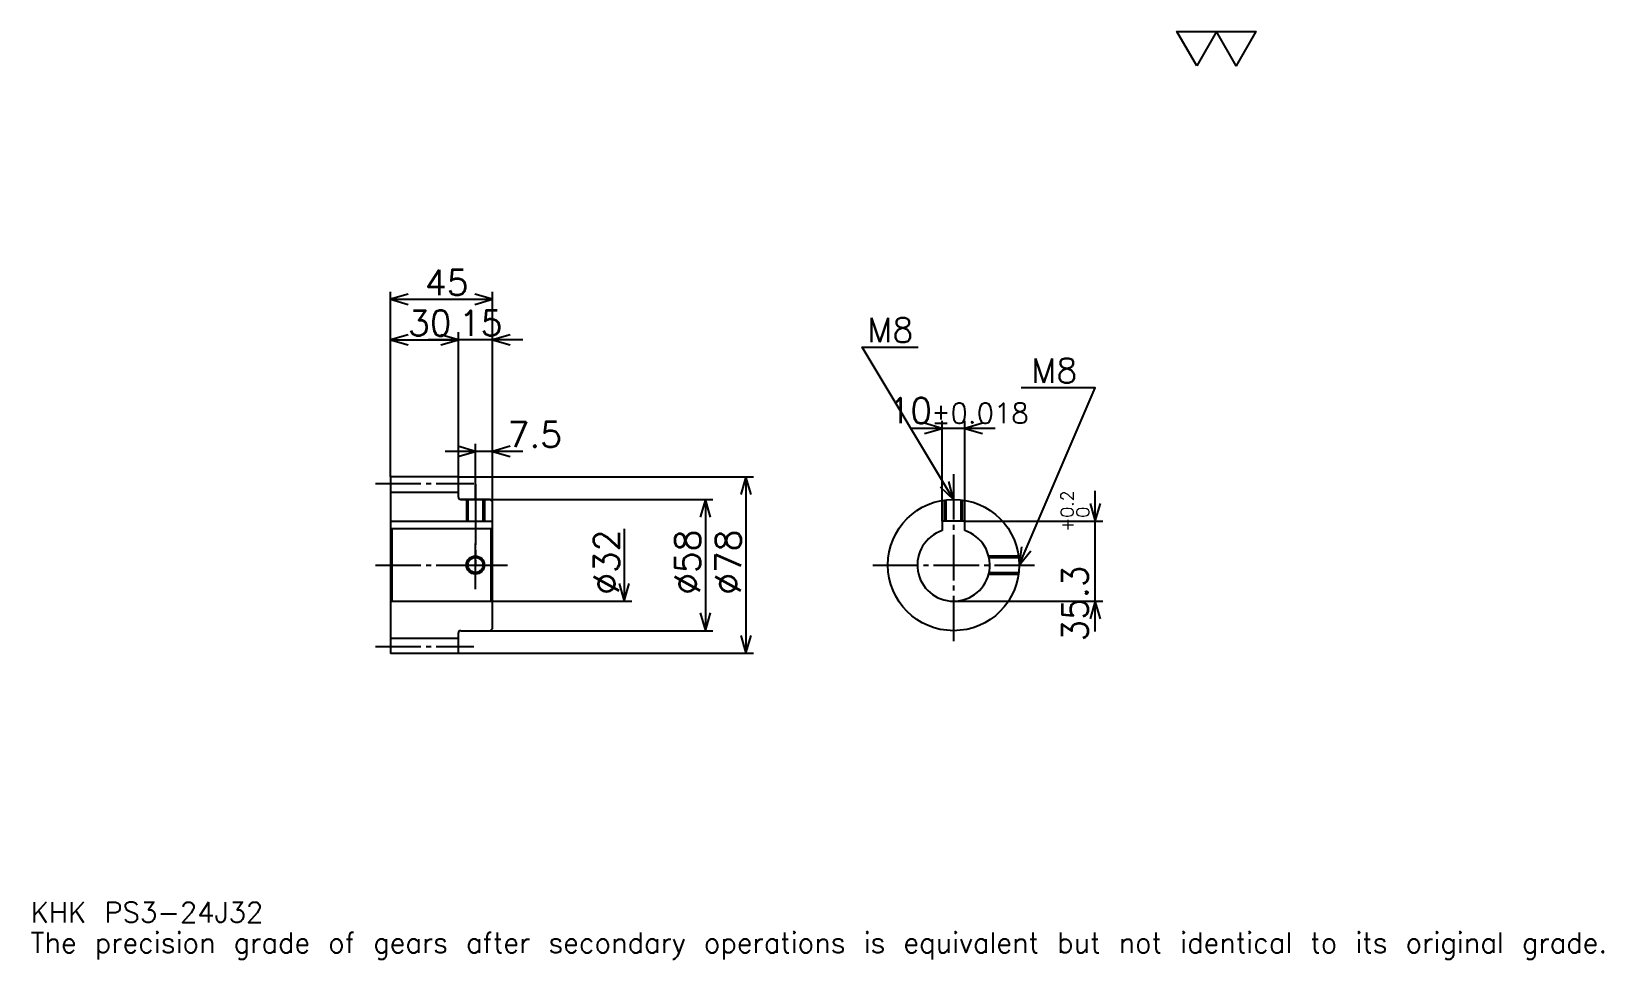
# Model space of a CAD drawing. Extents: x 23 to 717, y 8 to 418.
import ezdxf

# ---------------------------------------------------------------- set-up
doc = ezdxf.new("R2010")
doc.units = 0
doc.linetypes.add('DASHDOT', pattern=[26.869564, 20.152174, -2.23913, 2.23913, -2.23913])
doc.layers.get('0').update_dxf_attribs({"linetype": 'CONTINUOUS'})
doc.layers.add('DASHDOT', color=6, linetype='DASHDOT')
doc.styles.add('KANJI', font='TXT', dxfattribs={"bigfont": 'BIGFONT'})

msp = doc.modelspace()

# ---------------------------------------------------------------- linework, layer by layer
at = {"color": 5}
for p, q in [((181.369553, 221.489136), (181.369553, 303.217407)), ((181.369553, 299.858704), (226.369553, 299.858704)), ((226.369553, 221.489136), (226.369553, 303.217407)), ((211.369553, 221.489136), (211.369553, 285.304352)), ((181.369553, 281.945648), (211.369553, 281.945648)), ((239.804337, 281.945648), (197.934769, 281.945648)), ((425.021729, 201.789139), (425.021729, 246.195648)), ((435.021729, 201.789139), (435.021729, 246.195648)), ((448.456482, 242.83696), (411.586945, 242.83696)), ((239.804337, 232.684784), (205.434769, 232.684784)), ((218.869553, 221.489136), (218.869553, 236.043488)), ((181.369553, 221.38913), (181.369553, 221.489136)), ((211.269547, 221.489136), (226.369553, 221.489136)), ((211.369553, 221.38913), (211.369553, 221.489136)), ((218.869553, 211.489136), (218.869553, 221.489136)), ((218.869553, 211.489136), (218.869553, 221.489136)), ((226.369553, 221.489136), (341.684753, 221.489136)), ((226.369553, 210.489136), (226.369553, 221.489136)), ((338.32605, 221.489136), (338.32605, 143.489136)), ((212.369553, 211.489136), (226.369553, 211.489136)), ((226.369553, 211.489136), (323.771729, 211.489136)), ((320.413025, 211.489136), (320.413025, 153.489136)), ((492.608704, 153.054352), (492.608704, 215.223923)), ((435.021729, 201.789139), (495.967407, 201.789139)), ((284.586945, 198.489136), (284.586945, 166.489136)), ((226.369553, 166.489136), (287.945648, 166.489136)), ((430.021729, 166.489136), (495.967407, 166.489136)), ((212.369553, 153.489136), (226.369553, 153.489136)), ((226.369553, 153.489136), (323.771729, 153.489136)), ((211.269547, 143.489136), (226.369553, 143.489136)), ((226.369553, 143.489136), (341.684753, 143.489136))]:
    msp.add_line(p, q, dxfattribs=at)
at = {"color": 4}
for p, q in [((181.369553, 214.739136), (211.369553, 214.739136)), ((181.369553, 201.789139), (226.369553, 201.789139)), ((181.869553, 198.489136), (181.869553, 166.489136)), ((225.869553, 198.489136), (226.369553, 198.989136)), ((225.869553, 166.489136), (226.369553, 165.989136)), ((181.369553, 150.239136), (211.369553, 150.239136))]:
    msp.add_line(p, q, dxfattribs=at)
at = {"color": 7}
msp.add_lwpolyline([(537.391296, 403.043488), (528.658691, 418.180023), (563.589111, 418.180023), (554.856506, 403.043488), (546.123901, 418.180023), (537.391296, 403.043488)], dxfattribs=at)
at = {"color": 5}
for points in [[(189.206512, 302.097839), (181.369553, 299.858704), (189.206512, 297.619568)], [(218.532593, 297.619568), (226.369553, 299.858704), (218.532593, 302.097839)], [(189.206512, 284.184784), (181.369553, 281.945648), (189.206512, 279.706543)], [(203.532593, 279.706543), (211.369553, 281.945648), (203.532593, 284.184784)], [(203.532593, 279.706543), (211.369553, 281.945648), (203.532593, 284.184784)], [(234.206512, 284.184784), (226.369553, 281.945648), (234.206512, 279.706543)], [(430.021729, 211.489136), (389.717377, 278.663055), (414.347809, 278.663055)], [(459.021729, 182.489136), (492.608704, 260.75), (459.917358, 260.75)], [(417.184753, 240.597824), (425.021729, 242.83696), (417.184753, 245.076096)], [(442.858704, 245.076096), (435.021729, 242.83696), (442.858704, 240.597824)], [(211.032593, 230.445648), (218.869553, 232.684784), (211.032593, 234.92392)], [(234.206512, 234.92392), (226.369553, 232.684784), (234.206512, 230.445648)], [(340.565186, 213.652176), (338.32605, 221.489136), (336.086914, 213.652176)], [(424.069611, 217.057251), (430.021729, 211.489136), (427.909668, 219.361298)], [(322.652161, 203.652176), (320.413025, 211.489136), (318.173889, 203.652176)], [(490.369568, 209.626099), (492.608704, 201.789139), (494.847839, 209.626099)], [(460.05481, 190.573959), (459.021729, 182.489136), (464.170105, 188.807816)], [(282.347809, 174.326096), (284.586945, 166.489136), (286.82608, 174.326096)], [(318.173889, 161.326096), (320.413025, 153.489136), (322.652161, 161.326096)], [(494.847839, 158.652176), (492.608704, 166.489136), (490.369568, 158.652176)], [(336.086914, 151.326096), (338.32605, 143.489136), (340.565186, 151.326096)]]:
    msp.add_lwpolyline(points, dxfattribs=at)
at = {"color": 4}
for points in [[(211.369553, 212.489136), (211.369553, 221.38913), (211.269547, 221.489136), (181.469559, 221.489136), (181.369553, 221.38913), (181.369553, 165.989136)], [(212.369553, 153.489136), (225.369553, 153.489136), (226.369553, 154.489136), (226.369553, 210.489136), (225.369553, 211.489136), (212.369553, 211.489136)], [(214.869553, 211.489136), (214.869553, 201.789139)], [(215.544556, 211.489136), (215.544556, 201.789139)], [(222.19455, 211.489136), (222.19455, 201.789139)], [(222.869553, 211.489136), (222.869553, 201.789139)], [(426.021729, 201.789139), (426.021729, 211.211945)], [(426.696716, 201.789139), (426.696716, 211.297897)], [(433.346741, 201.789139), (433.346741, 211.297897)], [(434.021729, 201.789139), (434.021729, 211.211945)], [(435.021729, 197.68782), (435.021729, 201.789139), (425.021729, 201.789139), (425.021729, 197.68782)], [(181.369553, 165.989136), (181.869553, 166.489136), (225.869553, 166.489136), (225.869553, 198.489136), (181.869553, 198.489136), (181.369553, 198.989136)], [(445.513672, 186.489136), (458.744568, 186.489136)], [(445.672424, 185.814133), (458.830505, 185.814133)], [(445.513672, 178.489136), (458.744568, 178.489136)], [(445.672424, 179.164139), (458.830505, 179.164139)], [(181.369553, 165.989136), (181.369553, 143.589142), (181.469559, 143.489136), (211.269547, 143.489136), (211.369553, 143.589142), (211.369553, 152.489136)]]:
    msp.add_lwpolyline(points, dxfattribs=at)
for centre, radius in [((430.021729, 182.489136), 29), ((218.869553, 182.489136), 3.325)]:
    msp.add_circle(centre, radius, dxfattribs=at)
at = {"color": 7}
msp.add_circle((218.869553, 182.489136), 4, dxfattribs=at)
at = {"color": 4}
for centre, radius, start, end in [((212.369553, 212.489136), 1, 180, 270), ((430.021729, 182.489136), 16, 108.209957329, 71.790042671), ((212.369553, 152.489136), 1, 90, 180)]:
    msp.add_arc(centre, radius, start, end, dxfattribs=at)
at = {"layer": 'DASHDOT', "color": 7}
for p, q in [((430.021729, 222.684784), (430.021729, 146.771744)), ((174.652161, 218.489136), (218.086945, 218.489136)), ((218.869553, 211.489136), (218.869553, 182.489136)), ((174.652161, 182.489136), (233.086945, 182.489136)), ((394.304321, 182.489136), (465.739136, 182.489136)), ((174.652161, 146.489136), (218.086945, 146.489136))]:
    msp.add_line(p, q, dxfattribs=at)
for points in [[(218.869553, 218.206528), (218.869553, 195.071747)], [(218.869553, 171.771744), (218.869553, 193.206528)], [(208.152161, 182.489136), (229.586945, 182.489136)]]:
    msp.add_lwpolyline(points, dxfattribs=at)

# ---------------------------------------------------------------- texts
at = {"color": 7, "style": 'KANJI'}
for s, height, p in [('45', 11.195652, (196.592377, 301.650024)), ('30', 11.195652, (189.092377, 283.736969)), ('15', 11.195652, (211.592377, 283.736969)), ('M8', 10.747827, (391.956512, 280.902161)), ('M8', 10.747827, (464.39563, 262.989136)), ('10', 11.195652, (401.313843, 245.076096)), ('%%p0.018', 8.956522, (420.233154, 245.076096)), ('7.5', 11.195652, (233.086945, 234.476089)), ('KHK PS3-24J32', 8.956522, (22.391304, 24.630434)), ('The precision grade of gears after secondary operations is equivalent but not identical to its original grade.', 8.956522, (22.391304, 11.195652))]:
    msp.add_text(s, height=height, dxfattribs=at).set_placement(p)
for s, height, p in [('0.2', 5.597826, (482.980408, 203.4151)), ('+', 5.597826, (482.980408, 197.145538)), ('0', 5.597826, (489.921753, 203.4151)), ('%%c32', 11.195652, (282.347809, 169.334244)), ('%%c58', 11.195652, (318.173889, 169.334244)), ('%%c78', 11.195652, (336.086914, 169.334244)), ('35.3', 11.195652, (489.25, 148.686325))]:
    msp.add_text(s, height=height, rotation=90, dxfattribs=at).set_placement(p)

doc.saveas('drawing.dxf')
